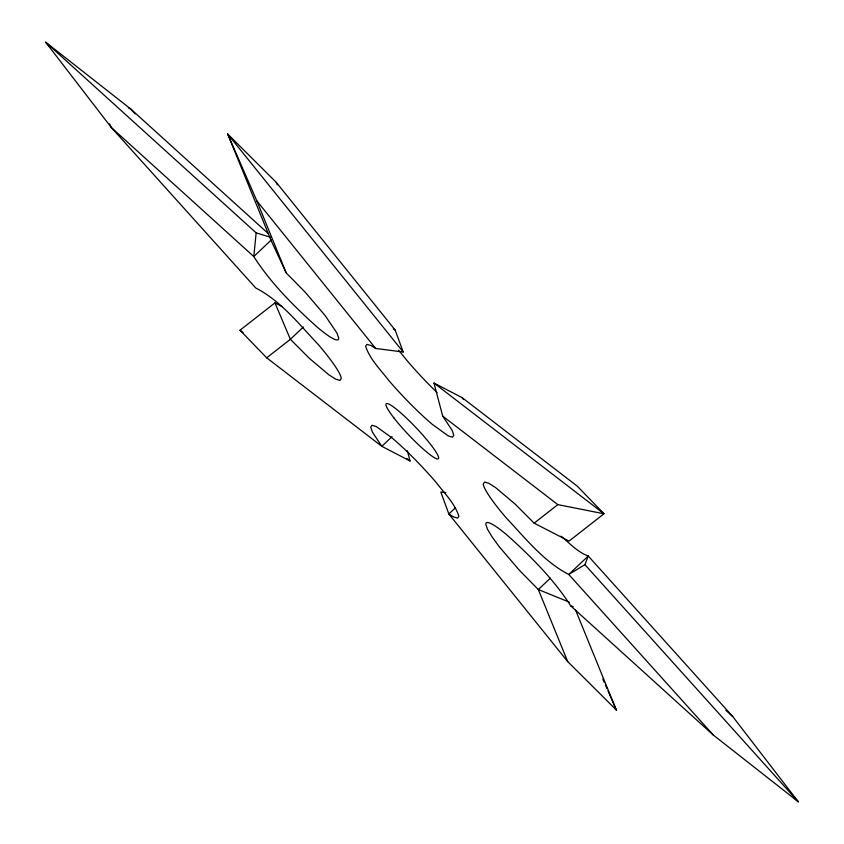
<?xml version="1.0" encoding="UTF-8"?>
<svg xmlns="http://www.w3.org/2000/svg" width="844" height="844" viewBox="0 0 844 844"><rect width="100%" height="100%" fill="white"/><g stroke="black" fill="none" stroke-linecap="round" stroke-linejoin="round"><path stroke-width="1.27" d="M407.346 450.77L410.036 460.951L381.826 446.328L266.704 357.824L240.012 330.226L274.965 302.88L290.368 339.299L309.368 358.331L328.917 374.852L335.754 379.167L339.953 380.412L341.24 378.492A63.448 8.64 46.5 0 0 318.473 344.753C299.272 324.444 280.936 300.918 255.753 287.994L111.26 127.444L45.671 42.2L256.154 232.87L253.78 256.544C270.945 283.331 293.765 306.14 317.376 327.282A63.448 8.64 46.5 0 0 338.697 338.033L336.978 333.085L325.193 315.614L305.212 292.224L286.19 272.897L271.04 240.382L227.658 133.974L276.294 182.399L395.14 330.015L403.189 352.001L375.675 348.466L371.117 345.586L366.918 344.352L365.631 346.272C369.957 359.312 380.19 369.324 388.398 380.011A63.448 8.64 46.5 0 0 432.487 424.511L448.322 435.937L452.521 437.181L453.808 435.261L452.089 430.313L442.71 416.124L433.964 383.049L462.174 397.672L577.296 486.176L603.987 513.774L569.035 541.12L534.157 523.153L515.156 504.111L495.607 487.6L488.781 483.285L484.572 482.04L483.285 483.96A63.448 8.64 46.5 0 0 506.062 517.699C525.263 538.008 543.599 561.534 568.782 574.458L713.264 735.008L798.329 801.8L732.74 716.556L588.247 556.006C577.602 552.176 569.626 543.241 561.081 536.14M584.924 564.678L588.247 556.006L568.782 574.458L584.924 564.678L798.329 801.8L794.447 798.287M271.388 239.854L253.78 256.544L111.26 127.444L109.657 123.91M303.355 326.997L290.368 339.299L266.704 357.824M392.027 436.664L381.826 446.328L372.436 432.139L370.727 427.191L372.004 425.271L376.213 426.515L392.049 437.941A63.448 8.64 46.5 0 1 436.137 482.441C444.345 493.128 454.568 503.14 458.904 516.18L457.617 518.1L453.407 516.855L448.86 513.985L440.811 491.999L445.822 492.643M455.349 507.835L448.86 513.985L567.706 661.601L616.342 710.026L575.45 609.727M550.394 578.14L538.335 589.555L567.706 661.601M534.157 523.153L557.831 504.628L603.987 513.774L433.964 383.049M256.154 232.87L270.797 237.343M569.384 602.162L538.335 589.555L519.324 570.217L499.342 546.838L492.157 537.016L487.558 529.367L485.838 524.419A63.448 8.64 46.5 0 1 507.16 535.17C530.76 556.312 553.59 579.121 570.755 605.908L573.203 606.657M128.362 107.874L130.736 108.992L268.36 233.672M274.965 302.88L281.938 306.467M393.315 328.865L395.14 330.015M442.71 416.124L557.831 504.628M240.012 330.226L243.114 332.61M406.924 458.556L410.036 460.951M725.903 710.363L732.74 716.556M570.755 605.908L713.264 735.008M135.135 113.887L130.736 108.992L45.671 42.2L49.163 46.072M398.6 350.239L407.863 361.559A63.448 8.64 46.5 0 0 437.097 392.555M403.189 352.001L227.658 133.974L256.829 200.851L286.19 272.897M256.829 200.851L375.675 348.466M614.696 707.979L616.342 710.026L608.007 690.919M462.174 397.672L463.535 399.539M602.795 678.977L604.357 682.553M605.401 684.948L606.963 688.525M276.294 182.399L277.275 184.804M394 418.033A37.906 5.159 46.5 0 0 437.836 458.957A37.906 5.159 46.5 0 0 404.972 416.683A37.906 5.159 46.5 0 0 394 418.033"/></g></svg>
